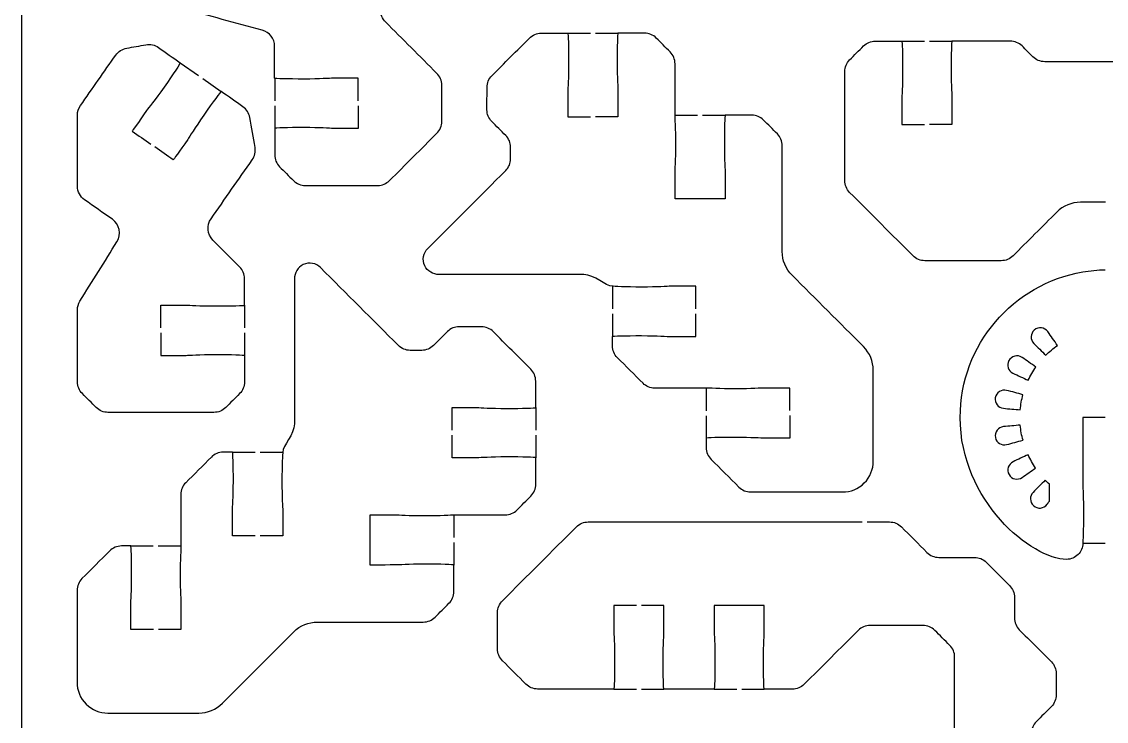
# Model space of a CAD drawing. Extents: x 0 to 400, y 230 to 450.
# Drawn here: x 0 to 64.9, y 283.7 to 325.6 of the extents above; entities that cross this region are included whole.
import ezdxf

# ---------------------------------------------------------------- set-up
doc = ezdxf.new("R2010")
doc.units = 0
doc.header["$MEASUREMENT"] = 0
doc.layers.add('DEFAULT', color=18, linetype='CONTINUOUS')

msp = doc.modelspace()

# ---------------------------------------------------------------- linework, layer by layer
at = {"layer": 'DEFAULT', "color": 1}
for points in [[(0, 242.147), (0, 437.847)], [(32.684, 324.922), (34.035, 324.922)], [(34.335, 324.922), (35.683, 324.922)], [(52.67, 324.45), (54.021, 324.45)], [(54.321, 324.45), (55.672, 324.45)], [(9.482, 323.155), (10.59, 322.382)], [(10.834, 322.209), (11.941, 321.433)], [(15.141, 322.227), (15.141, 320.879)], [(15.141, 320.579), (15.141, 319.228)], [(39.101, 320.019), (40.452, 320.019)], [(40.752, 320.019), (42.103, 320.019)], [(35.348, 309.774), (35.348, 308.423)], [(13.335, 308.648), (13.335, 307.301)], [(35.348, 308.123), (35.348, 306.775)], [(13.335, 306.997), (13.335, 305.65)], [(40.964, 303.685), (40.964, 302.334)], [(30.765, 302.517), (30.765, 301.166)], [(40.964, 302.034), (40.964, 300.683)], [(30.765, 300.866), (30.765, 299.519)], [(12.615, 299.854), (13.966, 299.854)], [(14.266, 299.854), (15.617, 299.854)], [(25.858, 296.1), (25.858, 294.749)], [(6.526, 294.238), (7.877, 294.238)], [(8.177, 294.238), (9.528, 294.238)], [(25.858, 294.449), (25.858, 293.098)], [(63.501, 294.408), (64.849, 294.408)], [(35.436, 285.679), (36.787, 285.679)], [(37.087, 285.679), (38.438, 285.679)], [(41.44, 285.669), (42.791, 285.669)], [(43.091, 285.669), (44.442, 285.669)]]:
    msp.add_lwpolyline(points, dxfattribs=at)
for points, knots in [([(20.14, 320.879), (20.14, 321.328), (20.14, 321.778), (20.14, 322.227), (19.64, 322.227), (19.14, 322.227), (18.64, 322.227), (18.429, 322.227), (17.857, 322.178), (16.891, 322.178), (15.924, 322.178), (15.141, 322.199), (15.137, 322.227), (15.137, 322.865), (15.137, 323.504), (15.137, 324.142), (15.137, 324.594), (14.834, 324.989), (14.397, 325.109), (12.798, 325.537), (11.2, 325.965), (9.602, 326.393), (9.345, 326.46), (9.126, 326.63), (8.996, 326.859), (8.325, 328.018), (7.655, 329.178), (6.985, 330.337), (6.851, 330.567), (6.815, 330.838), (6.886, 331.096), (7.232, 332.385), (7.577, 333.673), (7.923, 334.962), (7.99, 335.22), (8.159, 335.435), (8.389, 335.569), (9.546, 336.236), (10.703, 336.902), (11.86, 337.569), (12.089, 337.7), (12.361, 337.735), (12.619, 337.668), (13.052, 337.552), (13.486, 337.435), (13.92, 337.319)], [0, 0, 0, 0, 3.82, 3.82, 3.82, 8.07, 8.07, 8.07, 9.07, 9.07, 9.07, 10.08, 10.08, 10.08, 15.51, 15.51, 15.51, 16.51, 16.51, 16.51, 30.579033, 30.579033, 30.579033, 31.579033, 31.579033, 31.579033, 42.968046, 42.968046, 42.968046, 43.968046, 43.968046, 43.968046, 55.315521, 55.315521, 55.315521, 56.315521, 56.315521, 56.315521, 67.672215, 67.672215, 67.672215, 68.672215, 68.672215, 68.672215, 72.492713, 72.492713, 72.492713, 72.492713]), ([(20.14, 320.579), (20.14, 320.128), (20.14, 319.676), (20.14, 319.225), (19.64, 319.225), (19.14, 319.225), (18.64, 319.225), (18.429, 319.225), (17.857, 319.274), (16.891, 319.274), (15.924, 319.274), (15.141, 319.253), (15.141, 319.225), (15.141, 318.697), (15.141, 318.169), (15.141, 317.641), (15.141, 317.376), (15.247, 317.122), (15.434, 316.932), (15.71, 316.655), (15.986, 316.379), (16.263, 316.103), (16.45, 315.916), (16.707, 315.81), (16.972, 315.81), (18.417, 315.81), (19.862, 315.81), (21.307, 315.81), (21.572, 315.81), (21.826, 315.916), (22.013, 316.103), (22.957, 317.046), (23.902, 317.989), (24.846, 318.932), (25.033, 319.119), (25.139, 319.376), (25.139, 319.641), (25.139, 320.365), (25.139, 321.09), (25.139, 321.814), (25.139, 322.079), (25.033, 322.333), (24.846, 322.52), (23.82, 323.545), (22.795, 324.571), (21.77, 325.596), (21.583, 325.786), (21.477, 326.04), (21.477, 326.305), (21.477, 326.969), (21.477, 327.634), (21.477, 328.298), (21.477, 328.475), (21.431, 328.647), (21.343, 328.799), (19.926, 331.254), (18.509, 333.71), (17.092, 336.165), (16.958, 336.394), (16.739, 336.56), (16.485, 336.631), (15.727, 336.834), (14.968, 337.038), (14.21, 337.241)], [0, 0, 0, 0, 3.84, 3.84, 3.84, 8.09, 8.09, 8.09, 9.09, 9.09, 9.09, 10.09, 10.09, 10.09, 14.58, 14.58, 14.58, 15.58, 15.58, 15.58, 18.903402, 18.903402, 18.903402, 19.903402, 19.903402, 19.903402, 32.193402, 32.193402, 32.193402, 33.193402, 33.193402, 33.193402, 44.542468, 44.542468, 44.542468, 45.542468, 45.542468, 45.542468, 51.702468, 51.702468, 51.702468, 52.702468, 52.702468, 52.702468, 65.03441, 65.03441, 65.03441, 66.03441, 66.03441, 66.03441, 71.68441, 71.68441, 71.68441, 72.68441, 72.68441, 72.68441, 96.792021, 96.792021, 96.792021, 97.792021, 97.792021, 97.792021, 104.47, 104.47, 104.47, 104.47]), ([(40.35, 308.426), (40.35, 308.877), (40.35, 309.327), (40.35, 309.778), (39.849, 309.778), (39.348, 309.778), (38.847, 309.778), (38.635, 309.778), (38.067, 309.728), (37.101, 309.728), (36.134, 309.728), (35.418, 309.778), (35.348, 309.778), (34.956, 309.778), (34.286, 310.483), (33.647, 310.483), (30.759, 310.483), (27.871, 310.483), (24.983, 310.483), (24.627, 310.483), (24.274, 310.674), (24.122, 311.005), (23.953, 311.369), (24.041, 311.774), (24.302, 312.035), (25.857, 313.591), (27.411, 315.147), (28.966, 316.703), (29.156, 316.89), (29.259, 317.144), (29.259, 317.408), (29.259, 317.637), (29.259, 317.867), (29.259, 318.096), (29.259, 318.361), (29.156, 318.615), (28.966, 318.805), (28.687, 319.084), (28.408, 319.362), (28.13, 319.641), (27.946, 319.825), (27.844, 320.075), (27.844, 320.336), (27.845, 320.782), (27.846, 321.228), (27.848, 321.673), (27.848, 321.938), (27.95, 322.192), (28.137, 322.375), (28.886, 323.125), (29.635, 323.876), (30.384, 324.626), (30.574, 324.813), (30.828, 324.919), (31.093, 324.919), (31.623, 324.92), (32.154, 324.921), (32.684, 324.922), (32.709, 324.894), (32.73, 324.121), (32.73, 323.172), (32.733, 322.206), (32.684, 321.634), (32.684, 321.423), (32.681, 320.548), (32.684, 319.923), (32.684, 319.923), (33.134, 319.923), (33.585, 319.923), (34.035, 319.923)], [0, 0, 0, 0, 3.83, 3.83, 3.83, 8.09, 8.09, 8.09, 9.09, 9.09, 9.09, 10.09, 10.09, 10.09, 11.09, 11.09, 11.09, 35.65, 35.65, 35.65, 36.65, 36.65, 36.65, 37.65, 37.65, 37.65, 56.352976, 56.352976, 56.352976, 57.352976, 57.352976, 57.352976, 59.302976, 59.302976, 59.302976, 60.302976, 60.302976, 60.302976, 63.654662, 63.654662, 63.654662, 64.654662, 64.654662, 64.654662, 68.444675, 68.444675, 68.444675, 69.444675, 69.444675, 69.444675, 78.460289, 78.460289, 78.460289, 79.460289, 79.460289, 79.460289, 83.9703, 83.9703, 83.9703, 84.9703, 84.9703, 84.9703, 85.9703, 85.9703, 85.9703, 86.9703, 86.9703, 86.9703, 90.8003, 90.8003, 90.8003, 90.8003]), ([(45.963, 302.038), (45.963, 301.586), (45.963, 301.134), (45.963, 300.683), (45.963, 300.683), (45.338, 300.683), (44.463, 300.686), (44.252, 300.683), (43.68, 300.736), (42.717, 300.736), (41.747, 300.736), (40.964, 300.715), (40.964, 300.683), (40.964, 300.496), (40.964, 300.309), (40.964, 300.122), (40.967, 299.857), (41.073, 299.607), (41.26, 299.423), (41.812, 298.871), (42.363, 298.318), (42.915, 297.765), (43.105, 297.575), (43.359, 297.473), (43.624, 297.473), (45.453, 297.471), (47.283, 297.47), (49.113, 297.469), (49.607, 297.466), (50.076, 297.663), (50.425, 298.009), (50.771, 298.358), (50.965, 298.831), (50.965, 299.321), (50.964, 301.132), (50.963, 302.943), (50.962, 304.754), (50.962, 305.283), (50.753, 305.795), (50.376, 306.169), (48.951, 307.594), (47.525, 309.019), (46.1, 310.444), (45.723, 310.822), (45.511, 311.33), (45.515, 311.859), (45.515, 313.97), (45.515, 316.08), (45.515, 318.191), (45.515, 318.456), (45.409, 318.71), (45.222, 318.9), (44.945, 319.176), (44.669, 319.451), (44.393, 319.726), (44.206, 319.913), (43.955, 320.019), (43.691, 320.019), (43.162, 320.019), (42.632, 320.019), (42.103, 320.019), (42.072, 320.019), (42.05, 319.235), (42.05, 318.265), (42.05, 317.302), (42.103, 316.731), (42.1, 316.516), (42.103, 315.641), (42.103, 315.02), (42.103, 315.02), (41.101, 315.019), (40.099, 315.017), (39.098, 315.016), (39.098, 315.517), (39.098, 316.018), (39.098, 316.519), (39.098, 316.731), (39.147, 317.302), (39.147, 318.265), (39.147, 319.235), (39.098, 319.874), (39.098, 320.019), (39.098, 321.044), (39.098, 322.069), (39.098, 323.095), (39.098, 323.359), (38.995, 323.613), (38.805, 323.804), (38.528, 324.079), (38.252, 324.354), (37.976, 324.629), (37.789, 324.82), (37.535, 324.922), (37.27, 324.922), (36.741, 324.922), (36.212, 324.922), (35.683, 324.922), (35.654, 324.898), (35.633, 324.125), (35.633, 323.172), (35.637, 322.206), (35.683, 321.634), (35.683, 321.423), (35.683, 320.923), (35.683, 320.423), (35.683, 319.923), (35.233, 319.923), (34.784, 319.923), (34.335, 319.923)], [0, 0, 0, 0, 3.84, 3.84, 3.84, 4.84, 4.84, 4.84, 5.84, 5.84, 5.84, 6.84, 6.84, 6.84, 8.43, 8.43, 8.43, 9.43, 9.43, 9.43, 16.069736, 16.069736, 16.069736, 17.069736, 17.069736, 17.069736, 32.62974, 32.62974, 32.62974, 33.62974, 33.62974, 33.62974, 34.62974, 34.62974, 34.62974, 50.029743, 50.029743, 50.029743, 51.029743, 51.029743, 51.029743, 68.170011, 68.170011, 68.170011, 69.170011, 69.170011, 69.170011, 87.120011, 87.120011, 87.120011, 88.120011, 88.120011, 88.120011, 91.43635, 91.43635, 91.43635, 92.43635, 92.43635, 92.43635, 96.93635, 96.93635, 96.93635, 97.93635, 97.93635, 97.93635, 98.93635, 98.93635, 98.93635, 99.93635, 99.93635, 99.93635, 108.456355, 108.456355, 108.456355, 112.716355, 112.716355, 112.716355, 113.716355, 113.716355, 113.716355, 114.716355, 114.716355, 114.716355, 123.436355, 123.436355, 123.436355, 124.436355, 124.436355, 124.436355, 127.752694, 127.752694, 127.752694, 128.752694, 128.752694, 128.752694, 133.252694, 133.252694, 133.252694, 134.252694, 134.252694, 134.252694, 135.252694, 135.252694, 135.252694, 139.502694, 139.502694, 139.502694, 143.322694, 143.322694, 143.322694, 143.322694]), ([(8.336, 306.997), (8.336, 306.547), (8.336, 306.097), (8.336, 305.646), (8.836, 305.646), (9.335, 305.646), (9.835, 305.646), (10.047, 305.646), (10.618, 305.696), (11.585, 305.696), (12.552, 305.696), (13.335, 305.675), (13.335, 305.646), (13.335, 305.118), (13.335, 304.59), (13.335, 304.062), (13.335, 303.794), (13.229, 303.54), (13.042, 303.353), (12.766, 303.077), (12.489, 302.801), (12.213, 302.524), (12.026, 302.337), (11.772, 302.231), (11.504, 302.231), (9.391, 302.231), (7.278, 302.231), (5.164, 302.231), (4.9, 302.231), (4.646, 302.337), (4.459, 302.524), (4.182, 302.801), (3.906, 303.077), (3.63, 303.353), (3.443, 303.54), (3.337, 303.794), (3.337, 304.062), (3.337, 305.496), (3.337, 306.929), (3.337, 308.363), (3.337, 308.55), (3.39, 308.733), (3.489, 308.892), (4.226, 310.074), (4.963, 311.256), (5.701, 312.437), (5.983, 312.889), (5.863, 313.482), (5.425, 313.785), (4.872, 314.174), (4.318, 314.563), (3.764, 314.953), (3.496, 315.14), (3.337, 315.443), (3.337, 315.771), (3.337, 317.186), (3.337, 318.6), (3.337, 320.015), (3.337, 320.22), (3.4, 320.421), (3.517, 320.586), (4.222, 321.597), (4.928, 322.607), (5.634, 323.617), (5.789, 323.832), (6.022, 323.98), (6.283, 324.026), (6.667, 324.094), (7.052, 324.162), (7.436, 324.231), (7.697, 324.277), (7.965, 324.217), (8.184, 324.065), (8.617, 323.761), (9.05, 323.458), (9.482, 323.155), (9.507, 323.137), (9.073, 322.484), (8.523, 321.691), (7.965, 320.904), (7.595, 320.459), (7.475, 320.29), (6.974, 319.57), (6.614, 319.059), (6.614, 319.059), (6.984, 318.8), (7.353, 318.542), (7.722, 318.283)], [0, 0, 0, 0, 3.83, 3.83, 3.83, 8.08, 8.08, 8.08, 9.08, 9.08, 9.08, 10.08, 10.08, 10.08, 14.57, 14.57, 14.57, 15.57, 15.57, 15.57, 18.893402, 18.893402, 18.893402, 19.893402, 19.893402, 19.893402, 37.863402, 37.863402, 37.863402, 38.863402, 38.863402, 38.863402, 42.186804, 42.186804, 42.186804, 43.186804, 43.186804, 43.186804, 55.376804, 55.376804, 55.376804, 56.376804, 56.376804, 56.376804, 68.222284, 68.222284, 68.222284, 69.222284, 69.222284, 69.222284, 74.979036, 74.979036, 74.979036, 75.979036, 75.979036, 75.979036, 88.009036, 88.009036, 88.009036, 89.009036, 89.009036, 89.009036, 99.487018, 99.487018, 99.487018, 100.487018, 100.487018, 100.487018, 103.808057, 103.808057, 103.808057, 104.808057, 104.808057, 104.808057, 109.302365, 109.302365, 109.302365, 110.302365, 110.302365, 110.302365, 111.302365, 111.302365, 111.302365, 112.302365, 112.302365, 112.302365, 116.13637, 116.13637, 116.13637, 116.13637]), ([(64.851, 314.805), (64.355, 314.805), (63.858, 314.805), (63.362, 314.805), (62.833, 314.805), (62.322, 314.594), (61.948, 314.22), (61.074, 313.346), (60.2, 312.472), (59.326, 311.599), (59.139, 311.412), (58.885, 311.306), (58.621, 311.306), (57.098, 311.306), (55.575, 311.306), (54.052, 311.306), (53.784, 311.306), (53.53, 311.412), (53.343, 311.599), (52.078, 312.865), (50.813, 314.132), (49.547, 315.398), (49.36, 315.585), (49.255, 315.839), (49.255, 316.104), (49.255, 318.277), (49.255, 320.45), (49.255, 322.623), (49.255, 322.888), (49.36, 323.142), (49.547, 323.329), (49.824, 323.605), (50.1, 323.881), (50.376, 324.158), (50.563, 324.345), (50.817, 324.45), (51.086, 324.45), (51.614, 324.45), (52.142, 324.45), (52.67, 324.45), (52.698, 324.45), (52.719, 323.667), (52.719, 322.701), (52.719, 321.734), (52.67, 321.163), (52.67, 320.951), (52.67, 320.451), (52.67, 319.951), (52.67, 319.452), (53.12, 319.452), (53.57, 319.452), (54.021, 319.452)], [0, 0, 0, 0, 4.22, 4.22, 4.22, 5.22, 5.22, 5.22, 15.727607, 15.727607, 15.727607, 16.727607, 16.727607, 16.727607, 29.677607, 29.677607, 29.677607, 30.677607, 30.677607, 30.677607, 45.901617, 45.901617, 45.901617, 46.901617, 46.901617, 46.901617, 65.381617, 65.381617, 65.381617, 66.381617, 66.381617, 66.381617, 69.705019, 69.705019, 69.705019, 70.705019, 70.705019, 70.705019, 75.195019, 75.195019, 75.195019, 76.195019, 76.195019, 76.195019, 77.195019, 77.195019, 77.195019, 81.445019, 81.445019, 81.445019, 85.275019, 85.275019, 85.275019, 85.275019]), ([(75.681, 319.452), (75.231, 319.452), (74.78, 319.452), (74.33, 319.452), (74.33, 319.951), (74.33, 320.451), (74.33, 320.951), (74.33, 321.163), (74.379, 321.734), (74.379, 322.701), (74.379, 323.667), (74.358, 324.45), (74.33, 324.45), (73.168, 324.45), (72.006, 324.45), (70.845, 324.45), (70.577, 324.45), (70.323, 324.345), (70.136, 324.158), (69.919, 323.941), (69.703, 323.725), (69.486, 323.509), (69.299, 323.322), (69.045, 323.216), (68.781, 323.216), (66.262, 323.216), (63.743, 323.216), (61.224, 323.216), (60.956, 323.216), (60.702, 323.322), (60.515, 323.509), (60.299, 323.725), (60.083, 323.941), (59.866, 324.158), (59.679, 324.345), (59.425, 324.45), (59.161, 324.45), (57.998, 324.45), (56.835, 324.45), (55.672, 324.45), (55.643, 324.45), (55.622, 323.667), (55.622, 322.701), (55.622, 321.734), (55.672, 321.163), (55.672, 320.951), (55.672, 320.451), (55.672, 319.951), (55.672, 319.452), (55.221, 319.452), (54.771, 319.452), (54.321, 319.452)], [0, 0, 0, 0, 3.83, 3.83, 3.83, 8.08, 8.08, 8.08, 9.08, 9.08, 9.08, 10.08, 10.08, 10.08, 19.96, 19.96, 19.96, 20.96, 20.96, 20.96, 23.562153, 23.562153, 23.562153, 24.562153, 24.562153, 24.562153, 45.982153, 45.982153, 45.982153, 46.982153, 46.982153, 46.982153, 49.584306, 49.584306, 49.584306, 50.584306, 50.584306, 50.584306, 60.474306, 60.474306, 60.474306, 61.474306, 61.474306, 61.474306, 62.474306, 62.474306, 62.474306, 66.724306, 66.724306, 66.724306, 70.554306, 70.554306, 70.554306, 70.554306]), ([(8.336, 307.301), (8.336, 307.75), (8.336, 308.199), (8.336, 308.648), (8.836, 308.648), (9.335, 308.648), (9.835, 308.648), (10.047, 308.648), (10.618, 308.599), (11.585, 308.599), (12.552, 308.599), (13.335, 308.62), (13.335, 308.648), (13.335, 309.178), (13.335, 309.707), (13.335, 310.236), (13.335, 310.501), (13.229, 310.755), (13.042, 310.942), (12.509, 311.474), (11.977, 312.007), (11.444, 312.54), (11.102, 312.882), (11.052, 313.422), (11.331, 313.82), (12.154, 314.995), (12.977, 316.17), (13.8, 317.344), (13.952, 317.563), (14.012, 317.831), (13.966, 318.092), (13.862, 318.686), (13.757, 319.28), (13.652, 319.874), (13.606, 320.138), (13.458, 320.368), (13.243, 320.523), (12.809, 320.826), (12.375, 321.13), (11.941, 321.433), (11.902, 321.426), (11.44, 320.802), (10.901, 320.026), (10.343, 319.235), (10.057, 318.738), (9.937, 318.565), (9.433, 317.849), (9.073, 317.337), (9.073, 317.337), (8.704, 317.596), (8.335, 317.855), (7.965, 318.114)], [0, 0, 0, 0, 3.82, 3.82, 3.82, 8.07, 8.07, 8.07, 9.07, 9.07, 9.07, 10.07, 10.07, 10.07, 14.57, 14.57, 14.57, 15.57, 15.57, 15.57, 21.976387, 21.976387, 21.976387, 22.976387, 22.976387, 22.976387, 35.174752, 35.174752, 35.174752, 36.174752, 36.174752, 36.174752, 41.302578, 41.302578, 41.302578, 42.302578, 42.302578, 42.302578, 46.805077, 46.805077, 46.805077, 47.805077, 47.805077, 47.805077, 48.805077, 48.805077, 48.805077, 49.805077, 49.805077, 49.805077, 53.639083, 53.639083, 53.639083, 53.639083]), ([(25.766, 301.166), (25.766, 301.617), (25.766, 302.067), (25.766, 302.517), (25.766, 302.517), (26.391, 302.521), (27.265, 302.517), (27.477, 302.517), (28.049, 302.468), (29.015, 302.471), (29.964, 302.471), (30.737, 302.493), (30.765, 302.517), (30.764, 303.048), (30.763, 303.578), (30.761, 304.108), (30.761, 304.373), (30.656, 304.627), (30.469, 304.817), (29.718, 305.567), (28.968, 306.316), (28.218, 307.065), (28.034, 307.252), (27.78, 307.354), (27.516, 307.354), (27.07, 307.355), (26.625, 307.356), (26.179, 307.357), (25.918, 307.357), (25.667, 307.255), (25.48, 307.072), (25.203, 306.793), (24.925, 306.514), (24.648, 306.236), (24.457, 306.045), (24.203, 305.943), (23.939, 305.943), (23.709, 305.943), (23.48, 305.943), (23.251, 305.943), (22.986, 305.943), (22.732, 306.045), (22.542, 306.236), (20.987, 307.79), (19.433, 309.345), (17.878, 310.899), (17.617, 311.16), (17.211, 311.249), (16.848, 311.076), (16.516, 310.928), (16.326, 310.575), (16.326, 310.218), (16.326, 307.33), (16.326, 304.442), (16.326, 301.554), (16.326, 300.916), (15.62, 300.245), (15.62, 299.854), (15.62, 299.783), (15.571, 299.067), (15.571, 298.101), (15.571, 297.134), (15.62, 296.566), (15.62, 296.354), (15.62, 295.853), (15.62, 295.352), (15.62, 294.851), (15.17, 294.851), (14.719, 294.851), (14.269, 294.851)], [0, 0, 0, 0, 3.83, 3.83, 3.83, 4.83, 4.83, 4.83, 5.83, 5.83, 5.83, 6.83, 6.83, 6.83, 11.340011, 11.340011, 11.340011, 12.340011, 12.340011, 12.340011, 21.355625, 21.355625, 21.355625, 22.355625, 22.355625, 22.355625, 26.145639, 26.145639, 26.145639, 27.145639, 27.145639, 27.145639, 30.490261, 30.490261, 30.490261, 31.490261, 31.490261, 31.490261, 33.440261, 33.440261, 33.440261, 34.440261, 34.440261, 34.440261, 53.136164, 53.136164, 53.136164, 54.136164, 54.136164, 54.136164, 55.136164, 55.136164, 55.136164, 79.696164, 79.696164, 79.696164, 80.696164, 80.696164, 80.696164, 81.696164, 81.696164, 81.696164, 82.696164, 82.696164, 82.696164, 86.956164, 86.956164, 86.956164, 90.786164, 90.786164, 90.786164, 90.786164]), ([(64.849, 301.923), (64.4, 301.923), (63.951, 301.923), (63.501, 301.923), (63.501, 300.584), (63.501, 299.246), (63.501, 297.908), (63.501, 297.696), (63.547, 297.128), (63.547, 296.162), (63.547, 295.195), (63.501, 294.497), (63.501, 294.408), (63.501, 294.14), (63.392, 293.897), (63.216, 293.721), (63.043, 293.548), (62.799, 293.438), (62.531, 293.438), (60.461, 293.438), (56.164, 296.924), (56.164, 301.923), (56.164, 306.301), (59.335, 309.924), (63.501, 310.636), (63.935, 310.717), (64.387, 310.76), (64.849, 310.763)], [0, 0, 0, 0, 3.82, 3.82, 3.82, 15.2, 15.2, 15.2, 16.2, 16.2, 16.2, 17.2, 17.2, 17.2, 18.2, 18.2, 18.2, 19.2, 19.2, 19.2, 20.2, 20.2, 20.2, 21.2, 21.2, 21.2, 22.2, 22.2, 22.2, 22.2]), ([(45.963, 302.337), (45.963, 302.788), (45.963, 303.238), (45.963, 303.689), (45.463, 303.689), (44.963, 303.689), (44.463, 303.689), (44.252, 303.689), (43.68, 303.639), (42.717, 303.639), (41.747, 303.639), (41.108, 303.689), (40.964, 303.689), (39.935, 303.687), (38.906, 303.686), (37.877, 303.685), (37.616, 303.685), (37.365, 303.791), (37.182, 303.974), (36.669, 304.487), (36.157, 305), (35.644, 305.512), (35.457, 305.696), (35.355, 305.95), (35.351, 306.211), (35.35, 306.399), (35.349, 306.587), (35.348, 306.775), (35.348, 306.804), (36.134, 306.825), (37.101, 306.825), (38.067, 306.825), (38.635, 306.775), (38.851, 306.775), (39.35, 306.775), (39.85, 306.775), (40.35, 306.775), (40.35, 307.226), (40.35, 307.676), (40.35, 308.127)], [0, 0, 0, 0, 3.83, 3.83, 3.83, 8.08, 8.08, 8.08, 9.08, 9.08, 9.08, 10.08, 10.08, 10.08, 18.830006, 18.830006, 18.830006, 19.830006, 19.830006, 19.830006, 25.995977, 25.995977, 25.995977, 26.995977, 26.995977, 26.995977, 28.596008, 28.596008, 28.596008, 29.596008, 29.596008, 29.596008, 30.596008, 30.596008, 30.596008, 34.846008, 34.846008, 34.846008, 38.676008, 38.676008, 38.676008, 38.676008]), ([(60.568, 306.362), (60.346, 306.585), (60.36, 306.955), (60.6, 307.16), (60.843, 307.364), (61.224, 307.325), (61.408, 307.064), (61.599, 306.789), (61.791, 306.514), (61.983, 306.239), (61.732, 306.062), (61.496, 305.865), (61.281, 305.65), (61.043, 305.887), (60.806, 306.125), (60.568, 306.362)], [2.856711, 2.856711, 2.856711, 2.856711, 3.856711, 3.856711, 3.856711, 4.856711, 4.856711, 4.856711, 7.708465, 7.708465, 7.708465, 8.708465, 8.708465, 8.708465, 11.565177, 11.565177, 11.565177, 11.565177]), ([(59.319, 304.581), (59.034, 304.711), (58.917, 305.061), (59.072, 305.329), (59.228, 305.6), (59.609, 305.703), (59.863, 305.526), (60.139, 305.332), (60.415, 305.138), (60.692, 304.944), (60.515, 304.697), (60.36, 304.433), (60.233, 304.154), (59.928, 304.296), (59.624, 304.439), (59.319, 304.581)], [2.858706, 2.858706, 2.858706, 2.858706, 3.858706, 3.858706, 3.858706, 4.858706, 4.858706, 4.858706, 7.730117, 7.730117, 7.730117, 8.730117, 8.730117, 8.730117, 11.588823, 11.588823, 11.588823, 11.588823]), ([(58.751, 302.475), (58.437, 302.503), (58.212, 302.796), (58.264, 303.11), (58.321, 303.42), (58.635, 303.635), (58.942, 303.551), (59.268, 303.464), (59.593, 303.377), (59.919, 303.29), (59.838, 302.997), (59.785, 302.697), (59.76, 302.387), (59.424, 302.416), (59.088, 302.445), (58.751, 302.475)], [2.870906, 2.870906, 2.870906, 2.870906, 3.870906, 3.870906, 3.870906, 4.870906, 4.870906, 4.870906, 7.738047, 7.738047, 7.738047, 8.738047, 8.738047, 8.738047, 11.608953, 11.608953, 11.608953, 11.608953]), ([(59.923, 300.566), (59.597, 300.479), (59.271, 300.392), (58.945, 300.305), (58.642, 300.224), (58.328, 300.418), (58.272, 300.728), (58.215, 301.042), (58.437, 301.353), (58.755, 301.381), (59.09, 301.411), (59.425, 301.44), (59.76, 301.469), (59.788, 301.159), (59.841, 300.855), (59.923, 300.566)], [0, 0, 0, 0, 2.867141, 2.867141, 2.867141, 3.867141, 3.867141, 3.867141, 4.867141, 4.867141, 4.867141, 7.728085, 7.728085, 7.728085, 8.728085, 8.728085, 8.728085, 8.728085]), ([(7.88, 289.239), (7.429, 289.239), (6.977, 289.239), (6.526, 289.239), (6.526, 289.239), (6.526, 289.863), (6.529, 290.738), (6.526, 290.95), (6.579, 291.521), (6.575, 292.484), (6.575, 293.454), (6.557, 294.238), (6.526, 294.238), (6.339, 294.238), (6.152, 294.238), (5.965, 294.238), (5.7, 294.234), (5.45, 294.128), (5.266, 293.941), (4.714, 293.39), (4.161, 292.838), (3.608, 292.287), (3.418, 292.096), (3.315, 291.842), (3.315, 291.578), (3.314, 289.748), (3.313, 287.918), (3.312, 286.088), (3.308, 285.595), (3.506, 285.125), (3.852, 284.776), (4.201, 284.43), (4.674, 284.236), (5.164, 284.236), (6.975, 284.238), (8.786, 284.239), (10.597, 284.24), (11.126, 284.24), (11.637, 284.448), (12.011, 284.826), (13.437, 286.251), (14.862, 287.676), (16.287, 289.101), (16.664, 289.479), (17.172, 289.69), (17.702, 289.687), (19.812, 289.687), (21.923, 289.687), (24.034, 289.687), (24.299, 289.687), (24.553, 289.793), (24.743, 289.98), (25.018, 290.256), (25.293, 290.532), (25.569, 290.809), (25.756, 290.996), (25.858, 291.246), (25.858, 291.511), (25.858, 292.04), (25.858, 292.569), (25.858, 293.098), (25.858, 293.13), (25.075, 293.151), (24.108, 293.151), (23.141, 293.151), (22.57, 293.098), (22.358, 293.102), (21.483, 293.098), (20.859, 293.098), (20.859, 293.098), (20.859, 294.1), (20.859, 295.102), (20.859, 296.104), (21.36, 296.104), (21.861, 296.104), (22.362, 296.104), (22.57, 296.104), (23.141, 296.054), (24.108, 296.054), (25.075, 296.054), (25.713, 296.104), (25.858, 296.104), (26.884, 296.104), (27.911, 296.104), (28.938, 296.104), (29.202, 296.104), (29.456, 296.206), (29.647, 296.397), (29.922, 296.673), (30.197, 296.949), (30.472, 297.226), (30.659, 297.413), (30.765, 297.667), (30.765, 297.931), (30.765, 298.46), (30.765, 298.99), (30.765, 299.519), (30.74, 299.547), (29.968, 299.568), (29.015, 299.568), (28.049, 299.565), (27.477, 299.519), (27.265, 299.519), (26.766, 299.519), (26.266, 299.519), (25.766, 299.519), (25.766, 299.968), (25.766, 300.417), (25.766, 300.866)], [0, 0, 0, 0, 3.84, 3.84, 3.84, 4.84, 4.84, 4.84, 5.84, 5.84, 5.84, 6.84, 6.84, 6.84, 8.43, 8.43, 8.43, 9.43, 9.43, 9.43, 16.069736, 16.069736, 16.069736, 17.069736, 17.069736, 17.069736, 32.62974, 32.62974, 32.62974, 33.62974, 33.62974, 33.62974, 34.62974, 34.62974, 34.62974, 50.029743, 50.029743, 50.029743, 51.029743, 51.029743, 51.029743, 68.170011, 68.170011, 68.170011, 69.170011, 69.170011, 69.170011, 87.120011, 87.120011, 87.120011, 88.120011, 88.120011, 88.120011, 91.43635, 91.43635, 91.43635, 92.43635, 92.43635, 92.43635, 96.93635, 96.93635, 96.93635, 97.93635, 97.93635, 97.93635, 98.93635, 98.93635, 98.93635, 99.93635, 99.93635, 99.93635, 108.45635, 108.45635, 108.45635, 112.71635, 112.71635, 112.71635, 113.71635, 113.71635, 113.71635, 114.71635, 114.71635, 114.71635, 123.44635, 123.44635, 123.44635, 124.44635, 124.44635, 124.44635, 127.762688, 127.762688, 127.762688, 128.762688, 128.762688, 128.762688, 133.262688, 133.262688, 133.262688, 134.262688, 134.262688, 134.262688, 135.262688, 135.262688, 135.262688, 139.512688, 139.512688, 139.512688, 143.332688, 143.332688, 143.332688, 143.332688]), ([(13.969, 294.851), (13.518, 294.851), (13.066, 294.851), (12.615, 294.851), (12.615, 294.851), (12.615, 295.476), (12.618, 296.351), (12.615, 296.566), (12.667, 297.134), (12.667, 298.101), (12.667, 299.067), (12.646, 299.854), (12.615, 299.854), (12.428, 299.853), (12.241, 299.852), (12.054, 299.85), (11.793, 299.847), (11.539, 299.745), (11.355, 299.558), (10.842, 299.045), (10.33, 298.532), (9.817, 298.019), (9.63, 297.836), (9.528, 297.586), (9.528, 297.324), (9.529, 296.296), (9.53, 295.267), (9.531, 294.238), (9.531, 294.093), (9.482, 293.454), (9.482, 292.484), (9.482, 291.521), (9.531, 290.95), (9.531, 290.738), (9.531, 290.238), (9.531, 289.739), (9.531, 289.239), (9.081, 289.239), (8.631, 289.239), (8.18, 289.239)], [0, 0, 0, 0, 3.84, 3.84, 3.84, 4.84, 4.84, 4.84, 5.84, 5.84, 5.84, 6.84, 6.84, 6.84, 8.430031, 8.430031, 8.430031, 9.430031, 9.430031, 9.430031, 15.596003, 15.596003, 15.596003, 16.596003, 16.596003, 16.596003, 25.346008, 25.346008, 25.346008, 26.346008, 26.346008, 26.346008, 27.346008, 27.346008, 27.346008, 31.596008, 31.596008, 31.596008, 35.426008, 35.426008, 35.426008, 35.426008]), ([(60.677, 298.901), (60.409, 298.713), (60.141, 298.525), (59.873, 298.337), (59.612, 298.153), (59.249, 298.234), (59.09, 298.51), (58.935, 298.785), (59.041, 299.148), (59.326, 299.282), (59.629, 299.422), (59.931, 299.562), (60.233, 299.702), (60.36, 299.416), (60.512, 299.152), (60.677, 298.901)], [0, 0, 0, 0, 2.78539, 2.78539, 2.78539, 3.78539, 3.78539, 3.78539, 4.78539, 4.78539, 4.78539, 7.617527, 7.617527, 7.617527, 8.617527, 8.617527, 8.617527, 8.617527]), ([(61.499, 297.931), (61.499, 297.596), (61.499, 297.261), (61.499, 296.926), (61.456, 296.863), (61.412, 296.801), (61.369, 296.739), (61.178, 296.463), (60.79, 296.428), (60.547, 296.657), (60.328, 296.866), (60.307, 297.232), (60.522, 297.448), (60.766, 297.691), (61.009, 297.934), (61.253, 298.178), (61.334, 298.09), (61.415, 298.009), (61.499, 297.931)], [1, 1, 1, 1, 3.85, 3.85, 3.85, 4.496375, 4.496375, 4.496375, 5.496375, 5.496375, 5.496375, 6.496375, 6.496375, 6.496375, 9.423797, 9.423797, 9.423797, 10.423797, 10.423797, 10.423797, 10.423797]), ([(36.787, 290.678), (36.337, 290.678), (35.886, 290.678), (35.436, 290.678), (35.436, 290.178), (35.436, 289.679), (35.436, 289.179), (35.436, 288.967), (35.485, 288.396), (35.485, 287.429), (35.485, 286.462), (35.464, 285.679), (35.436, 285.679), (33.916, 285.679), (32.397, 285.679), (30.878, 285.679), (30.613, 285.679), (30.359, 285.785), (30.172, 285.972), (29.705, 286.439), (29.239, 286.906), (28.772, 287.373), (28.581, 287.56), (28.479, 287.817), (28.479, 288.082), (28.479, 288.806), (28.479, 289.53), (28.479, 290.255), (28.479, 290.519), (28.581, 290.773), (28.772, 290.96), (30.246, 292.435), (31.721, 293.91), (33.196, 295.384), (33.383, 295.571), (33.637, 295.677), (33.901, 295.677), (39.363, 295.677), (44.826, 295.677), (50.288, 295.677)], [0, 0, 0, 0, 3.83, 3.83, 3.83, 8.08, 8.08, 8.08, 9.08, 9.08, 9.08, 10.08, 10.08, 10.08, 23, 23, 23, 24, 24, 24, 29.614428, 29.614428, 29.614428, 30.614428, 30.614428, 30.614428, 36.774428, 36.774428, 36.774428, 37.774428, 37.774428, 37.774428, 55.508666, 55.508666, 55.508666, 56.508666, 56.508666, 56.508666, 102.958666, 102.958666, 102.958666, 102.958666]), ([(50.588, 295.677), (51.038, 295.677), (51.488, 295.677), (51.939, 295.677), (52.203, 295.677), (52.457, 295.571), (52.648, 295.384), (53.157, 294.874), (53.666, 294.363), (54.175, 293.853), (54.366, 293.663), (54.62, 293.557), (54.884, 293.557), (55.596, 293.557), (56.307, 293.557), (57.019, 293.557), (57.283, 293.557), (57.537, 293.451), (57.728, 293.264), (58.191, 292.799), (58.654, 292.335), (59.118, 291.871), (59.305, 291.684), (59.411, 291.43), (59.411, 291.165), (59.411, 290.755), (59.411, 290.344), (59.411, 289.934), (59.411, 289.669), (59.513, 289.412), (59.703, 289.225), (60.342, 288.586), (60.98, 287.948), (61.619, 287.309), (61.806, 287.122), (61.912, 286.868), (61.912, 286.604), (61.912, 286.181), (61.912, 285.759), (61.912, 285.337), (61.912, 285.072), (61.806, 284.815), (61.619, 284.628), (61.32, 284.329), (61.022, 284.031), (60.723, 283.732), (60.532, 283.545), (60.43, 283.291), (60.43, 283.026), (60.43, 282.195), (60.43, 281.364), (60.43, 280.532), (60.43, 280.268), (60.532, 280.01), (60.723, 279.823), (61.553, 278.993), (62.383, 278.163), (63.213, 277.333), (63.404, 277.146), (63.51, 276.892), (63.51, 276.627), (63.51, 274.57), (63.51, 272.514), (63.51, 270.457), (63.51, 270.189), (63.404, 269.935), (63.217, 269.748), (62.918, 269.449), (62.62, 269.15), (62.321, 268.852), (62.13, 268.661), (61.876, 268.555), (61.612, 268.555), (61.219, 268.555), (60.826, 268.555), (60.434, 268.555), (60.405, 268.555), (60.384, 269.339), (60.384, 270.305), (60.384, 271.272), (60.434, 271.843), (60.434, 272.055), (60.434, 273.223), (60.434, 274.39), (60.434, 275.558), (59.983, 275.558), (59.533, 275.558), (59.082, 275.558)], [0, 0, 0, 0, 3.83, 3.83, 3.83, 4.83, 4.83, 4.83, 10.96062, 10.96062, 10.96062, 11.96062, 11.96062, 11.96062, 18.01062, 18.01062, 18.01062, 19.01062, 19.01062, 19.01062, 24.589697, 24.589697, 24.589697, 25.589697, 25.589697, 25.589697, 29.079697, 29.079697, 29.079697, 30.079697, 30.079697, 30.079697, 37.758876, 37.758876, 37.758876, 38.758876, 38.758876, 38.758876, 42.348876, 42.348876, 42.348876, 43.348876, 43.348876, 43.348876, 46.940979, 46.940979, 46.940979, 47.940979, 47.940979, 47.940979, 55.010979, 55.010979, 55.010979, 56.010979, 56.010979, 56.010979, 65.995327, 65.995327, 65.995327, 66.995327, 66.995327, 66.995327, 84.485327, 84.485327, 84.485327, 85.485327, 85.485327, 85.485327, 89.077429, 89.077429, 89.077429, 90.077429, 90.077429, 90.077429, 93.417429, 93.417429, 93.417429, 94.417429, 94.417429, 94.417429, 95.417429, 95.417429, 95.417429, 105.347429, 105.347429, 105.347429, 109.177429, 109.177429, 109.177429, 109.177429]), ([(58.783, 275.558), (58.332, 275.558), (57.882, 275.558), (57.431, 275.558), (57.431, 274.39), (57.431, 273.223), (57.431, 272.055), (57.431, 271.843), (57.481, 271.272), (57.481, 270.305), (57.481, 269.339), (57.46, 268.555), (57.431, 268.555), (57.038, 268.555), (56.644, 268.555), (56.25, 268.555), (55.985, 268.555), (55.731, 268.661), (55.541, 268.852), (55.242, 269.15), (54.943, 269.449), (54.645, 269.748), (54.458, 269.935), (54.355, 270.189), (54.355, 270.457), (54.355, 272.512), (54.355, 274.568), (54.355, 276.623), (54.355, 276.892), (54.458, 277.146), (54.648, 277.333), (54.946, 277.631), (55.243, 277.93), (55.541, 278.229), (55.731, 278.416), (55.837, 278.67), (55.833, 278.934), (55.833, 281.819), (55.833, 284.703), (55.833, 287.588), (55.833, 287.852), (55.728, 288.106), (55.541, 288.293), (55.243, 288.592), (54.946, 288.891), (54.648, 289.189), (54.458, 289.376), (54.204, 289.482), (53.939, 289.482), (52.882, 289.482), (51.825, 289.482), (50.767, 289.482), (50.503, 289.482), (50.249, 289.376), (50.062, 289.189), (48.985, 288.113), (47.908, 287.037), (46.83, 285.961), (46.64, 285.775), (46.386, 285.669), (46.121, 285.669), (45.562, 285.669), (45.002, 285.669), (44.442, 285.669), (44.414, 285.669), (44.393, 286.452), (44.393, 287.418), (44.393, 288.385), (44.442, 288.957), (44.442, 289.168), (44.442, 289.668), (44.442, 290.168), (44.442, 290.668), (43.441, 290.668), (42.441, 290.668), (41.44, 290.668), (41.44, 290.168), (41.44, 289.668), (41.44, 289.168), (41.44, 288.957), (41.489, 288.385), (41.489, 287.418), (41.489, 286.452), (41.468, 285.669), (41.44, 285.669), (40.439, 285.672), (39.439, 285.676), (38.438, 285.679), (38.41, 285.679), (38.389, 286.462), (38.389, 287.429), (38.389, 288.396), (38.438, 288.967), (38.438, 289.179), (38.438, 289.679), (38.438, 290.178), (38.438, 290.678), (37.988, 290.678), (37.537, 290.678), (37.087, 290.678)], [0, 0, 0, 0, 3.83, 3.83, 3.83, 13.76, 13.76, 13.76, 14.76, 14.76, 14.76, 15.76, 15.76, 15.76, 19.11, 19.11, 19.11, 20.11, 20.11, 20.11, 23.702102, 23.702102, 23.702102, 24.702102, 24.702102, 24.702102, 42.182102, 42.182102, 42.182102, 43.182102, 43.182102, 43.182102, 46.767141, 46.767141, 46.767141, 47.767141, 47.767141, 47.767141, 72.297141, 72.297141, 72.297141, 73.297141, 73.297141, 73.297141, 76.882179, 76.882179, 76.882179, 77.882179, 77.882179, 77.882179, 86.872179, 86.872179, 86.872179, 87.872179, 87.872179, 87.872179, 100.819306, 100.819306, 100.819306, 101.819306, 101.819306, 101.819306, 106.579306, 106.579306, 106.579306, 107.579306, 107.579306, 107.579306, 108.579306, 108.579306, 108.579306, 112.829306, 112.829306, 112.829306, 121.339306, 121.339306, 121.339306, 125.589306, 125.589306, 125.589306, 126.589306, 126.589306, 126.589306, 127.589306, 127.589306, 127.589306, 136.099359, 136.099359, 136.099359, 137.099359, 137.099359, 137.099359, 138.099359, 138.099359, 138.099359, 142.349359, 142.349359, 142.349359, 146.179359, 146.179359, 146.179359, 146.179359])]:
    msp.add_open_spline(points, degree=3, knots=knots, dxfattribs=at)

doc.saveas('drawing.dxf')
